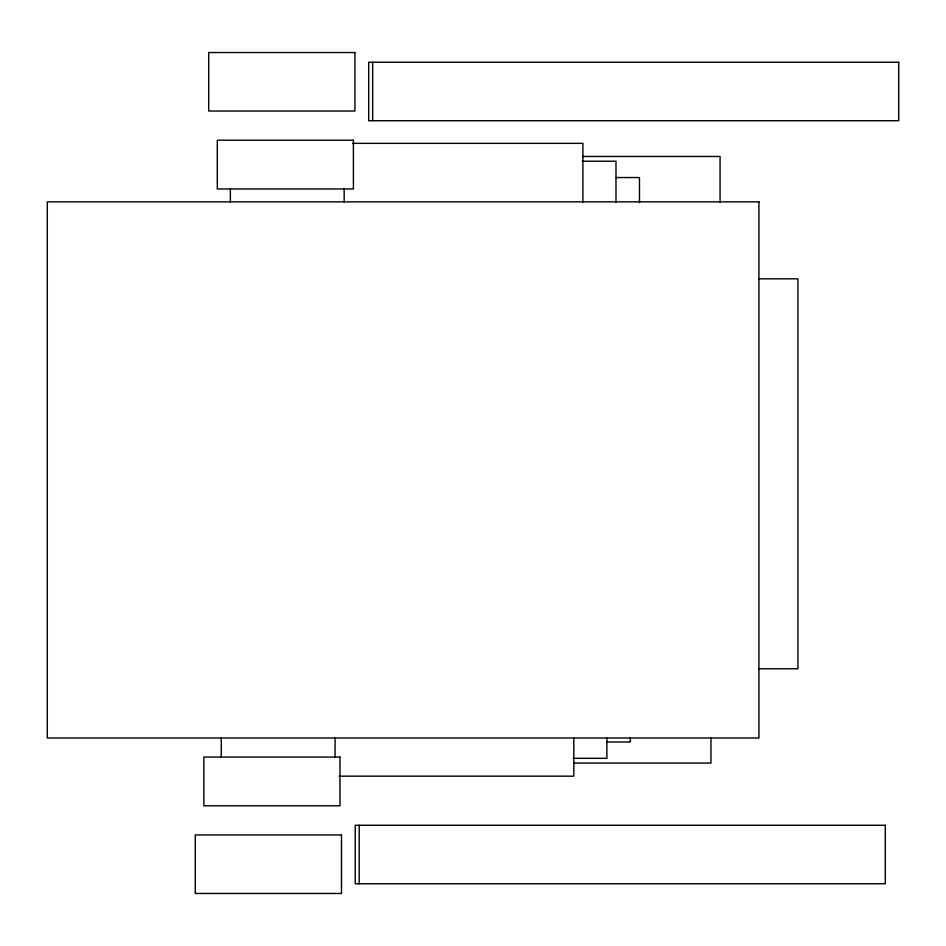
<?xml version="1.0" encoding="UTF-8"?>
<svg xmlns="http://www.w3.org/2000/svg" width="946" height="946" viewBox="0 0 946 946"><rect width="100%" height="100%" fill="white"/><g stroke="black" fill="none" stroke-linecap="round" stroke-linejoin="round"><path stroke-width="1.42" d="M352.692 143.366L582.913 143.366L582.913 202.03M582.701 156.48L720.072 156.48L720.072 202.196M582.228 161.222L615.988 161.222L615.988 202.326M615.988 177.541L639.461 177.541L639.461 202.598M758.94 278.834L797.927 278.834L797.927 668.775L758.94 668.775M606.883 741.995L630.355 741.995L630.355 737.573M573.122 758.314L606.883 758.314L606.883 737.762M573.595 763.055L710.966 763.055L710.966 737.986M339.165 776.169L573.808 776.169L573.808 738.034M372.641 62.235L372.641 120.721M359.208 825.279L359.208 883.765M344.167 188.833L344.167 202.03M335.061 738.034L335.061 757.096M230.363 188.833L230.363 202.03M221.269 738.034L221.269 757.096M354.927 52.538L208.699 52.538L208.699 111.025L354.927 111.025L354.927 52.538M898.7 62.235L368.704 62.235L368.704 120.721L898.7 120.721L898.7 62.235M353.402 140.221L217.296 140.221L217.296 188.964L353.402 188.964L353.402 140.221M758.94 201.853L47.3 201.853L47.3 738.01L758.94 738.01L758.94 201.853M339.969 757.037L203.863 757.037L203.863 805.779L339.969 805.779L339.969 757.037M885.267 825.279L355.27 825.279L355.27 883.765L885.267 883.765L885.267 825.279M341.494 834.975L195.266 834.975L195.266 893.462L341.494 893.462L341.494 834.975"/></g></svg>
